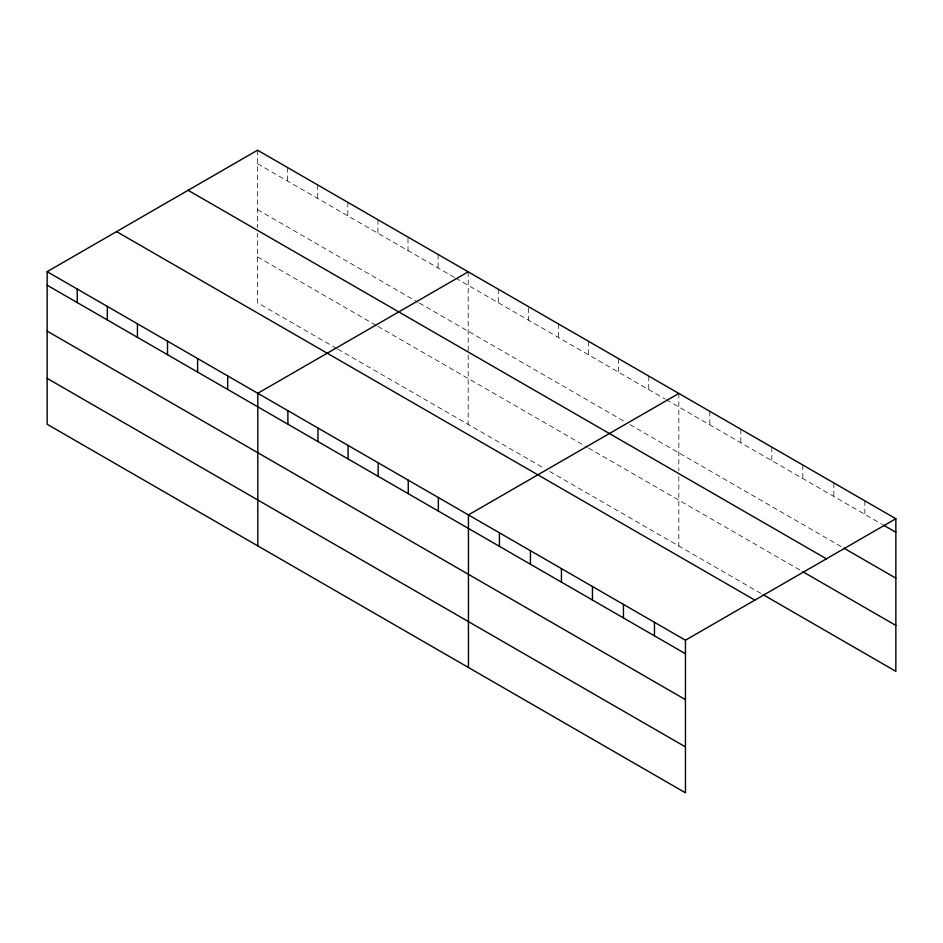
<?xml version="1.0" encoding="UTF-8"?>
<svg xmlns="http://www.w3.org/2000/svg" width="943" height="943" viewBox="0 0 943 943"><rect width="100%" height="100%" fill="white"/><g stroke="black" fill="none" stroke-linecap="round" stroke-linejoin="round"><path stroke-width="0.71" stroke-dasharray="4.71 3.54" d="M257.545 150.208L257.545 227.711M257.545 163.74L454.396 277.395M455.646 278.114L665.039 399.007M666.288 399.726L882.212 524.391M257.545 209.629L418.032 302.29M419.281 303.009L624.914 421.733M629.924 424.621L841.286 546.645M257.545 256.909L376.658 325.677M377.907 326.396L587.3 447.288M588.55 448.019L801.597 571.022M336.533 348.403L257.545 302.797L257.545 233.275M337.783 349.122L544.665 468.565M549.686 471.465L761.92 593.996M864.849 500.839L864.849 514.371M833.848 482.934L833.848 496.466M802.835 465.04L802.835 478.572M771.834 447.135L771.834 460.667M740.833 429.242L740.833 442.774M709.831 411.337L709.831 424.869M678.83 393.443L678.83 470.934M678.83 476.498L678.83 546.021M648.737 376.068L648.737 389.6M618.643 358.694L618.643 372.226M588.55 341.319L588.55 354.851M558.456 323.944L558.456 337.476M528.363 307.925L528.363 320.101M498.281 289.195L498.281 302.727M468.188 271.82L468.188 350.713M468.188 354.886L468.188 424.409M438.094 254.457L438.094 267.989M408.001 238.426L408.001 250.614M377.907 219.707L377.907 233.239M347.814 202.332L347.814 215.864M317.72 184.958L317.72 198.49M287.639 167.583L287.639 181.115"/><path stroke-width="1.41" d="M47.15 271.678L685.455 640.203L685.455 792.792L47.15 424.267L47.15 271.678L257.545 150.208L895.85 518.733L895.85 671.322L763.158 594.703M468.188 271.82L257.793 393.29L257.793 545.879M678.83 393.443L468.435 514.902L468.435 667.491M685.455 640.203L895.85 518.733M883.45 525.11L895.85 532.265M843.761 548.083L895.85 578.153M188.117 190.297L826.422 558.822M802.835 571.729L895.85 625.433M116.578 231.601L754.883 600.125M47.15 285.21L685.455 653.735M47.15 331.099L685.455 699.623M47.15 378.379L685.455 746.903M654.454 622.309L654.454 635.841M623.453 604.404L623.453 617.936M592.452 586.511L592.452 600.031M561.439 568.605L561.439 582.137M530.438 550.7L530.438 564.232M499.436 532.807L499.436 546.339M438.342 497.539L438.342 511.059M408.248 480.164L408.248 493.696M378.155 462.789L378.155 476.321M348.061 445.414L348.061 458.946M317.98 428.039L317.98 441.572M287.886 410.665L287.886 424.197M227.699 375.915L227.699 389.447M197.606 358.552L197.606 372.084M167.512 341.177L167.512 354.709M137.43 323.803L137.43 337.335M107.337 306.428L107.337 319.96M77.243 289.053L77.243 302.585"/></g></svg>
